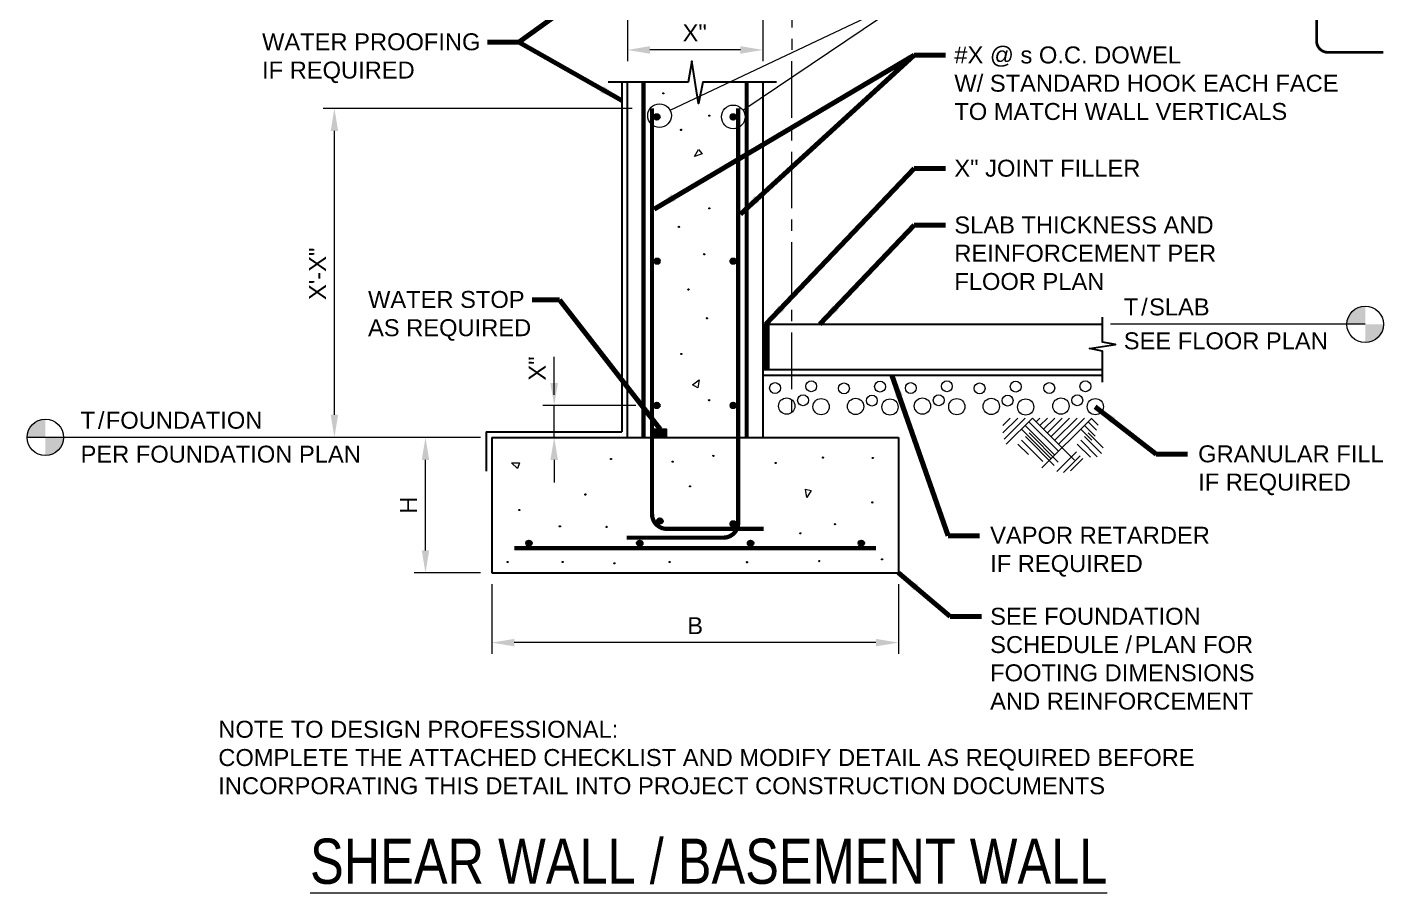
# Model space of a CAD drawing. Header units: inches. Extents: x -1630 to -1510, y 1601 to 1758.
# Drawn here: x -1629.7 to -1509.6, y 1600.7 to 1677.3 of the extents above; entities that cross this region are included whole.
import ezdxf

# ---------------------------------------------------------------- set-up
doc = ezdxf.new("R2010")
doc.units = ezdxf.units.IN
doc.header["$LTSCALE"] = 5
doc.header["$MEASUREMENT"] = 0
doc.linetypes.add('CENTER', pattern=[2, 1.25, -0.25, 0.25, -0.25])
for name, color, linetype, lineweight in [('S-ANNO-DIMS', 1, 'Continuous', 20), ('S-ANNO-TEXT', 7, 'Continuous', 20), ('S-DETL', 3, 'Continuous', 30), ('S-DETL-PATT', 7, 'Continuous', 15), ('S-GRID', 9, 'CENTER', 20)]:
    doc.layers.add(name, color=color, linetype=linetype, lineweight=lineweight)
doc.styles.add('Romans', font='arial.ttf')
doc.dimstyles.get("Standard").update_dxf_attribs({"dimtxt": 0.18, "dimasz": 0.18, "dimexe": 0.18, "dimexo": 0.0625, "dimgap": 0.09, "dimtad": 0, "dimtih": 1, "dimtoh": 1, "dimdec": 4, "dimzin": 0, "dimdsep": 46, "dimtxsty": 'Standard', "dimcen": 0.09, "dimadec": 0, "dimazin": 0, "dimtfac": 1, "dimtdec": 4, "dimtofl": 0, "dimtmove": 0, "dimatfit": 3, "dimfxl": 1, "dimtolj": 1, "dimtzin": 0, "dimarcsym": 0})

# ---------------------------------------------------------------- blocks, each defined once
blk = doc.blocks.new('*D0')
at = {"layer": 'Defpoints', "color": 0, "transparency": 16777216}
for p in [(-1594.47, 1640.97), (-1588.61, 1640.97), (-1588.61, 1628.97)]:
    blk.add_point(p, dxfattribs=at)
at = {"layer": 'S-ANNO-DIMS', "transparency": 16777216}
for p, q in [((-1589.61, 1640.97), (-1595.47, 1640.97)), ((-1594.47, 1630.97), (-1594.47, 1638.97)), ((-1589.61, 1628.97), (-1595.47, 1628.97))]:
    blk.add_line(p, q, dxfattribs=at)
for points in [[(-1594.8, 1638.97), (-1594.14, 1638.97), (-1594.47, 1640.97)], [(-1594.8, 1630.97), (-1594.14, 1630.97), (-1594.47, 1628.97)]]:
    blk.add_solid(points, dxfattribs=at)
at = {"layer": 'S-ANNO-DIMS', "transparency": 16777216, "insert": (-1595.97, 1634.97), "char_height": 1.5, "attachment_point": 5, "rotation": 90, "style": 'Romans'}
blk.add_mtext('\\A1;H', dxfattribs=at)
blk = doc.blocks.new('*D1')
at = {"layer": 'Defpoints', "color": 0, "transparency": 16777216}
for p in [(-1588.61, 1628.97), (-1552.61, 1628.97), (-1588.61, 1622.81)]:
    blk.add_point(p, dxfattribs=at)
at = {"layer": 'S-ANNO-DIMS', "transparency": 16777216}
for p, q in [((-1588.61, 1627.97), (-1588.61, 1621.81)), ((-1552.61, 1627.97), (-1552.61, 1621.81)), ((-1554.61, 1622.81), (-1586.61, 1622.81))]:
    blk.add_line(p, q, dxfattribs=at)
for points in [[(-1586.61, 1623.14), (-1586.61, 1622.48), (-1588.61, 1622.81)], [(-1554.61, 1623.14), (-1554.61, 1622.48), (-1552.61, 1622.81)]]:
    blk.add_solid(points, dxfattribs=at)
at = {"layer": 'S-ANNO-DIMS', "transparency": 16777216, "insert": (-1570.61, 1624.31), "char_height": 1.5, "attachment_point": 5, "style": 'Romans'}
blk.add_mtext('\\A1;B', dxfattribs=at)
blk = doc.blocks.new('*D2')
at = {"layer": 'Defpoints', "color": 0, "transparency": 16777216}
for p in [(-1576.61, 1680.25), (-1564.61, 1680.25), (-1576.61, 1675.25)]:
    blk.add_point(p, dxfattribs=at)
at = {"layer": 'S-ANNO-DIMS', "transparency": 16777216}
for p, q in [((-1576.61, 1679.25), (-1576.61, 1674.25)), ((-1564.61, 1679.25), (-1564.61, 1674.25)), ((-1566.61, 1675.25), (-1574.61, 1675.25))]:
    blk.add_line(p, q, dxfattribs=at)
for points in [[(-1574.61, 1675.58), (-1574.61, 1674.91), (-1576.61, 1675.25)], [(-1566.61, 1675.58), (-1566.61, 1674.91), (-1564.61, 1675.25)]]:
    blk.add_solid(points, dxfattribs=at)
at = {"layer": 'S-ANNO-DIMS', "transparency": 16777216, "insert": (-1570.65, 1676.75), "char_height": 1.5, "attachment_point": 5, "style": 'Romans'}
blk.add_mtext('\\A1;X"', dxfattribs=at)
blk = doc.blocks.new('*D9')
at = {"layer": 'Defpoints', "color": 0, "transparency": 16777216}
for p in [(-1583.08, 1643.79), (-1574.87, 1643.79), (-1577.11, 1640.97)]:
    blk.add_point(p, dxfattribs=at)
at = {"layer": 'S-ANNO-DIMS', "transparency": 16777216}
for p, q in [((-1583.08, 1645.79), (-1583.08, 1647.79)), ((-1575.87, 1643.79), (-1584.08, 1643.79)), ((-1583.08, 1640.97), (-1583.08, 1643.79)), ((-1578.11, 1640.97), (-1584.08, 1640.97)), ((-1583.08, 1638.97), (-1583.08, 1636.97))]:
    blk.add_line(p, q, dxfattribs=at)
for points in [[(-1583.42, 1645.79), (-1582.75, 1645.79), (-1583.08, 1643.79)], [(-1583.42, 1638.97), (-1582.75, 1638.97), (-1583.08, 1640.97)]]:
    blk.add_solid(points, dxfattribs=at)
at = {"layer": 'S-ANNO-DIMS', "transparency": 16777216, "insert": (-1584.58, 1647.06), "char_height": 1.5, "attachment_point": 5, "rotation": 90, "style": 'Romans'}
blk.add_mtext('\\A1;X"', dxfattribs=at)
blk = doc.blocks.new('*D11')
at = {"layer": 'Defpoints', "color": 0, "transparency": 16777216}
for p in [(-1602.53, 1670.08), (-1575.18, 1670.08), (-1588.61, 1640.97)]:
    blk.add_point(p, dxfattribs=at)
at = {"layer": 'S-ANNO-DIMS', "transparency": 16777216}
for p, q in [((-1576.18, 1670.08), (-1603.53, 1670.08)), ((-1602.53, 1642.97), (-1602.53, 1668.08)), ((-1589.61, 1640.97), (-1603.53, 1640.97))]:
    blk.add_line(p, q, dxfattribs=at)
for points in [[(-1602.86, 1668.08), (-1602.2, 1668.08), (-1602.53, 1670.08)], [(-1602.86, 1642.97), (-1602.2, 1642.97), (-1602.53, 1640.97)]]:
    blk.add_solid(points, dxfattribs=at)
at = {"layer": 'S-ANNO-DIMS', "transparency": 16777216, "insert": (-1604.03, 1655.44), "char_height": 1.5, "attachment_point": 5, "rotation": 90, "style": 'Romans'}
blk.add_mtext('\\A1;X\'-X"', dxfattribs=at)

msp = doc.modelspace()

# ---------------------------------------------------------------- hatches: boundary and pattern name
at = {"layer": 'S-ANNO-TEXT'}
h = msp.add_hatch(color=256, dxfattribs=at)
h.dxf.hatch_style = 1
h.paths.add_polyline_path([(-1511.3272154, 1652.5843473, 0.4142135624), (-1512.9407896, 1650.9707732), (-1511.3272154, 1650.9707732)])
h = msp.add_hatch(color=256, dxfattribs=at)
h.dxf.hatch_style = 1
h.paths.add_polyline_path([(-1509.7132522, 1650.9694994), (-1511.3268263, 1650.9694994), (-1511.3268263, 1649.3559253, 0.4142135624)])
h = msp.add_hatch(color=256, dxfattribs=at)
h.dxf.hatch_style = 1
h.paths.add_polyline_path([(-1628.1000671, 1642.5843473, 0.4142135624), (-1629.7136413, 1640.9707732), (-1628.1000671, 1640.9707732)])
h = msp.add_hatch(color=256, dxfattribs=at)
h.dxf.hatch_style = 1
h.paths.add_polyline_path([(-1626.4861039, 1640.9694994), (-1628.099678, 1640.9694994), (-1628.099678, 1639.3559253, 0.4142135624)])
at = {"layer": 'S-DETL'}
h = msp.add_hatch(color=256, dxfattribs=at)
h.dxf.hatch_style = 1
h.paths.add_polyline_path([(-1574.2376546, 1669.3261829, 1), (-1573.7376546, 1669.3261829, 1)])
h = msp.add_hatch(color=256, dxfattribs=at)
h.dxf.hatch_style = 1
h.paths.add_polyline_path([(-1567.4876546, 1669.3261829, 1), (-1566.9876546, 1669.3261829, 1)])
h = msp.add_hatch(color=256, dxfattribs=at)
h.dxf.hatch_style = 1
h.paths.add_polyline_path([(-1574.2327671, 1656.559544, 1), (-1573.7327671, 1656.559544, 1)])
h = msp.add_hatch(color=256, dxfattribs=at)
h.dxf.hatch_style = 1
h.paths.add_polyline_path([(-1567.4925421, 1656.559544, 1), (-1566.9925421, 1656.559544, 1)])
h = msp.add_hatch(color=256, dxfattribs=at)
h.dxf.hatch_style = 1
h.paths.add_polyline_path([(-1574.2376546, 1643.7929051, 1), (-1573.7376546, 1643.7929051, 1)])
h = msp.add_hatch(color=256, dxfattribs=at)
h.dxf.hatch_style = 1
h.paths.add_polyline_path([(-1567.4876546, 1643.7929051, 1), (-1566.9876546, 1643.7929051, 1)])
at = {"layer": 'S-DETL', "linetype": 'Continuous'}
h = msp.add_hatch(color=256, dxfattribs=at)
h.dxf.hatch_style = 1
h.paths.add_polyline_path([(-1573.1798007, 1641.6970148), (-1574.2376546, 1641.6970148), (-1574.2376546, 1640.9707732), (-1573.1798007, 1640.9707732)])
at = {"layer": 'S-DETL'}
h = msp.add_hatch(color=256, dxfattribs=at)
h.dxf.hatch_style = 1
h.paths.add_polyline_path([(-1573.481373, 1633.5670542, 1), (-1573.981373, 1633.5670542, 1)])
h = msp.add_hatch(color=256, dxfattribs=at)
h.dxf.hatch_style = 1
h.paths.add_polyline_path([(-1567.4932172, 1633.3107726, 1), (-1566.9932172, 1633.3107726, 1)])
h = msp.add_hatch(color=256, dxfattribs=at)
h.dxf.hatch_style = 1
h.paths.add_polyline_path([(-1585.0648116, 1631.5957732, 1), (-1585.5648116, 1631.5957732, 1)])
h = msp.add_hatch(color=256, dxfattribs=at)
h.dxf.hatch_style = 1
h.paths.add_polyline_path([(-1575.2633736, 1631.5957732, 1), (-1575.7633736, 1631.5957732, 1)])
h = msp.add_hatch(color=256, dxfattribs=at)
h.dxf.hatch_style = 1
h.paths.add_polyline_path([(-1565.4619356, 1631.5957732, 1), (-1565.9619356, 1631.5957732, 1)])
h = msp.add_hatch(color=256, dxfattribs=at)
h.dxf.hatch_style = 1
h.paths.add_polyline_path([(-1555.6604977, 1631.5957732, 1), (-1556.1604977, 1631.5957732, 1)])

# ---------------------------------------------------------------- linework, layer by layer
at = {"layer": 'S-ANNO-DIMS'}
msp.add_line((-1583.0829227, 1644.7285075), (-1583.0829227, 1648.0879741), dxfattribs=at)
at = {"layer": 'S-ANNO-TEXT'}
for p, q in [((-1511.3272154, 1650.9707732), (-1533.8761645, 1650.9707732)), ((-1590.3603081, 1640.9707732), (-1629.7136413, 1640.9707732))]:
    msp.add_line(p, q, dxfattribs=at)
for points in [[(-1572.8277076, 1669.905103), (-1551.2282151, 1680.1606366), (-1548.4545123, 1680.1599574)], [(-1566.384254, 1669.9316894), (-1551.2282151, 1680.1606366), (-1548.4545123, 1680.1599574)]]:
    msp.add_lwpolyline(points, dxfattribs=at)
for centre, radius in [((-1573.7639666, 1669.4378237), 1.0463894), ((-1567.2376546, 1669.3261829), 1.0463894), ((-1511.3272154, 1650.9707732), 1.6135741), ((-1628.1000671, 1640.9707732), 1.6135741)]:
    msp.add_circle(centre, radius, dxfattribs=at)
at = {"layer": 'S-DETL', "linetype": 'Continuous'}
for p, q in [((-1577.1126546, 1672.3836531), (-1577.1126546, 1641.4707732)), ((-1576.6126546, 1672.3836531), (-1576.6126546, 1640.9707732)), ((-1576.6126546, 1672.3836531), (-1576.6126546, 1640.9707732)), ((-1564.6126546, 1672.3836531), (-1564.6126546, 1640.9707732)), ((-1564.6126546, 1650.9707732), (-1534.5743587, 1650.9707732)), ((-1564.4876546, 1650.9707732), (-1564.4876546, 1646.9707732)), ((-1564.3626546, 1650.9707732), (-1564.3626546, 1646.9707732)), ((-1564.2376546, 1650.9707732), (-1564.2376546, 1646.9707732)), ((-1564.2376546, 1650.9707732), (-1564.2376546, 1646.9707732)), ((-1564.1126546, 1650.9707732), (-1564.1126546, 1646.9707732)), ((-1564.6126546, 1646.9707732), (-1534.5743587, 1646.9707732)), ((-1564.6126546, 1646.4707732), (-1534.5743587, 1646.4707732)), ((-1589.1126546, 1641.4707732), (-1577.1126546, 1641.4707732)), ((-1589.1126546, 1641.4707732), (-1589.1126546, 1637.9707732)), ((-1588.6126546, 1640.9707732), (-1576.6126546, 1640.9707732)), ((-1588.6126546, 1640.9707732), (-1588.6126546, 1628.9707732)), ((-1576.6126546, 1640.9707732), (-1564.6126546, 1640.9707732)), ((-1564.6126546, 1640.9707732), (-1552.6126546, 1640.9707732)), ((-1552.6126546, 1640.9707732), (-1552.6126546, 1628.9707732)), ((-1588.6126546, 1628.9707732), (-1552.6126546, 1628.9707732))]:
    msp.add_line(p, q, dxfattribs=at)
at = {"layer": 'S-DETL', "lineweight": 25, "const_width": 0.25}
msp.add_lwpolyline([(-1515.6258392, 1684.9705356), (-1515.6258392, 1676.0363698, 0.4142135624), (-1514.6258392, 1675.0363698), (-1509.7136413, 1675.0363698)], format="xyb", dxfattribs=at)
at = {"layer": 'S-DETL', "linetype": 'Continuous'}
for points in [[(-1563.4145583, 1672.3836531), (-1569.9284789, 1672.3836531), (-1570.3148027, 1670.5071863), (-1570.9105065, 1674.2601199), (-1571.223251, 1672.3836531), (-1578.310751, 1672.3836531)], [(-1534.5743587, 1645.845755), (-1534.5743587, 1648.5846042), (-1535.7345396, 1648.8234603), (-1533.4141778, 1649.1917717), (-1534.5743587, 1649.3851352), (-1534.5743587, 1651.5957914)]]:
    msp.add_lwpolyline(points, dxfattribs=at)
at = {"layer": 'S-DETL', "const_width": 0.375}
for points in [[(-1575.1751546, 1640.9707732), (-1575.1751546, 1672.3836531)], [(-1566.0501546, 1672.3836531), (-1566.0501546, 1640.9707732)], [(-1586.6126546, 1631.1582732), (-1554.6126546, 1631.1582732)]]:
    msp.add_lwpolyline(points, dxfattribs=at)
for points in [[(-1566.8001546, 1670.0761829), (-1566.8001546, 1633.4092798, -0.4142135624), (-1568.1126546, 1632.0967798), (-1576.6751546, 1632.0967798)], [(-1574.4251546, 1670.0761829), (-1574.4251546, 1634.1857726, 0.4142135624), (-1573.1126546, 1632.8732726), (-1564.5501546, 1632.8732726)]]:
    msp.add_lwpolyline(points, format="xyb", dxfattribs=at)
at = {"layer": 'S-DETL', "linetype": 'Continuous'}
msp.add_lwpolyline([(-1574.2376546, 1641.6970148), (-1573.1798007, 1641.6970148), (-1573.1798007, 1640.9707732), (-1574.2376546, 1640.9707732)], close=True, dxfattribs=at)
at = {"layer": 'S-DETL'}
for centre in [(-1573.9876546, 1669.3261829), (-1567.2376546, 1669.3261829), (-1573.9827671, 1656.559544), (-1567.2425421, 1656.559544), (-1573.9876546, 1643.7929051), (-1567.2376546, 1643.7929051), (-1573.731373, 1633.5670542), (-1567.2432172, 1633.3107726), (-1585.3148116, 1631.5957732), (-1575.5133736, 1631.5957732), (-1565.7119356, 1631.5957732), (-1555.9104977, 1631.5957732)]:
    msp.add_circle(centre, 0.25, dxfattribs=at)
at = {"layer": 'S-DETL-PATT'}
for p, q in [((-1543.3805307, 1641.3630823), (-1542.0695505, 1642.6740626)), ((-1543.3805307, 1642.0185725), (-1542.7250406, 1642.6740626)), ((-1543.2699168, 1640.8182062), (-1541.4140604, 1642.6740626)), ((-1543.0785546, 1640.3540782), (-1540.7585702, 1642.6740626)), ((-1541.0863153, 1642.3463175), (-1538.476719, 1639.7367212)), ((-1540.7585702, 1642.6740626), (-1537.0408515, 1638.9563438)), ((-1540.4308252, 1642.3463175), (-1540.1030801, 1642.6740626)), ((-1540.1030801, 1642.0185725), (-1539.44759, 1642.6740626)), ((-1539.9281052, 1638.2606066), (-1535.5146492, 1642.6740626)), ((-1539.775335, 1641.6908274), (-1538.7920998, 1642.6740626)), ((-1539.44759, 1641.3630823), (-1538.1366097, 1642.6740626)), ((-1539.1198449, 1641.0353373), (-1537.4811196, 1642.6740626)), ((-1538.7920998, 1640.7075922), (-1536.8256295, 1642.6740626)), ((-1538.4643548, 1640.3798472), (-1536.1701393, 1642.6740626)), ((-1535.8423943, 1642.3463175), (-1535.1046483, 1641.6085634)), ((-1535.5467682, 1642.6419436), (-1534.9624561, 1642.0576233)), ((-1541.7418054, 1641.6908274), (-1539.1833537, 1639.1323675)), ((-1541.4140604, 1642.0185725), (-1538.7874131, 1639.3919252)), ((-1541.3972956, 1641.0353373), (-1538.8388438, 1638.4768774)), ((-1541.0695505, 1641.3630823), (-1538.4940478, 1638.7875797)), ((-1536.4978844, 1641.6908274), (-1535.5146492, 1640.7075922)), ((-1536.1701393, 1642.0185725), (-1535.2278149, 1641.0762399)), ((-1536.1533745, 1641.0353373), (-1534.6655103, 1639.547473)), ((-1535.8256295, 1641.3630823), (-1534.5146492, 1640.0521021)), ((-1542.0527857, 1640.3798472), (-1541.1138944, 1639.4409559)), ((-1541.7250406, 1640.7075922), (-1539.8485117, 1638.8310551)), ((-1536.8088647, 1640.3798472), (-1535.644919, 1639.2158933)), ((-1536.4811196, 1640.7075922), (-1535.0273572, 1639.2538216)), ((-1538.6165589, 1637.9490521), (-1536.8776583, 1639.6879527)), ((-1538.0198745, 1637.8638138), (-1536.536697, 1639.3469914)), ((-1537.4061473, 1638.0001968), (-1536.2980248, 1639.1083192))]:
    msp.add_line(p, q, dxfattribs=at)
at = {"layer": 'S-DETL-PATT', "flags": 128}
for points in [[(-1573.4210407, 1671.3571978, -1), (-1573.4390445, 1671.4593027, -1)], [(-1569.3475345, 1669.3792337, -1), (-1569.3655384, 1669.4813386, -1)], [(-1571.8469149, 1668.1302554, -1), (-1571.8649187, 1668.2323602, -1)], [(-1569.3475345, 1661.1749667, -1), (-1569.3655384, 1661.2770715, -1)], [(-1572.0391786, 1659.5416909, -1), (-1572.0571824, 1659.6437958, -1)], [(-1569.7979997, 1657.1231639, -1), (-1569.8160036, 1657.2252687, -1)], [(-1571.1896752, 1654.0056769, -1), (-1571.2076791, 1654.1077818, -1)], [(-1569.5580548, 1651.4637276, -1), (-1569.5760586, 1651.5658325, -1)], [(-1571.8135268, 1648.2982826, -1), (-1571.8315307, 1648.4003874, -1)], [(-1569.3660988, 1644.2136601, -1), (-1569.3841026, 1644.315765, -1)], [(-1578.044137, 1639.0036951, -1), (-1578.0621409, 1639.1058, -1)], [(-1572.5992029, 1638.7676599, -1), (-1572.6172067, 1638.8697647, -1)], [(-1568.9899557, 1639.2815581, -1), (-1569.0079595, 1639.383663, -1)], [(-1563.471248, 1638.6580596, -1), (-1563.4892518, 1638.7601645, -1)], [(-1559.2962215, 1639.137673, -1), (-1559.3142253, 1639.2397779, -1)], [(-1554.8812553, 1639.0897122, -1), (-1554.8992591, 1639.1918171, -1)], [(-1571.0534718, 1636.584415, -1), (-1571.0714756, 1636.6865198, -1)], [(-1580.3139006, 1635.8663992, -1), (-1580.3319044, 1635.968504, -1)], [(-1554.9302168, 1635.1592535, -1), (-1554.9482207, 1635.2613583, -1)], [(-1586.1699305, 1634.485427, -1), (-1586.1879343, 1634.5875319, -1)], [(-1582.5707719, 1633.0465869, -1), (-1582.5887757, 1633.1486918, -1)], [(-1578.4437397, 1632.9986261, -1), (-1578.4617435, 1633.100731, -1)], [(-1561.2832689, 1632.4292297, -1), (-1561.3012728, 1632.5313346, -1)], [(-1558.2404689, 1633.2384328, -1), (-1558.2584727, 1633.3405377, -1)], [(-1554.0654477, 1630.1209486, -1), (-1554.0834515, 1630.2230534, -1)], [(-1587.1936413, 1629.8936024, -1), (-1587.2116451, 1629.9957073, -1)], [(-1582.3221556, 1629.8936024, -1), (-1582.3401595, 1629.9957073, -1)], [(-1577.7372289, 1629.7663143, -1), (-1577.7552327, 1629.8684191, -1)], [(-1572.8657432, 1629.8936024, -1), (-1572.883747, 1629.9957073, -1)], [(-1566.0146487, 1629.8773704, -1), (-1566.0326526, 1629.9794753, -1)], [(-1559.6275811, 1629.9687343, -1), (-1559.6455849, 1630.0708392, -1)]]:
    msp.add_lwpolyline(points, format="xyb", close=True, dxfattribs=at)
for points in [[(-1569.9842584, 1666.0412623), (-1570.6831775, 1665.820162), (-1570.3211416, 1666.4506506)], [(-1570.8423749, 1645.6236437), (-1570.2612265, 1646.0704544), (-1570.3857891, 1645.3541654)], [(-1586.3306324, 1638.2293087), (-1586.8715705, 1638.7240402), (-1586.1445334, 1638.7257523)], [(-1560.3331462, 1636.2778704), (-1560.7264287, 1635.6592412), (-1560.8543635, 1636.3749356)]]:
    msp.add_lwpolyline(points, close=True, dxfattribs=at)
at = {"layer": 'S-DETL-PATT'}
for centre, radius in [((-1563.5391694, 1645.3360717), 0.4799992), ((-1560.3416749, 1645.4908214), 0.4799992), ((-1557.4478282, 1645.306526), 0.4799992), ((-1554.2503336, 1645.4612757), 0.4799992), ((-1551.5339057, 1645.3360717), 0.4799992), ((-1548.3364111, 1645.4908214), 0.4799992), ((-1545.4425644, 1645.306526), 0.4799992), ((-1542.2450698, 1645.4612757), 0.4799992), ((-1539.2783539, 1645.3360717), 0.4799992), ((-1536.0808593, 1645.4908214), 0.4799992), ((-1561.0639236, 1644.2530735), 0.4799992), ((-1554.9725824, 1644.2235278), 0.4799992), ((-1549.0586599, 1644.2530735), 0.4799992), ((-1542.9673186, 1644.2235278), 0.4799992), ((-1536.8031081, 1644.2530735), 0.4799992), ((-1562.5079212, 1643.7373244), 0.7199988), ((-1559.4649264, 1643.6858245), 0.7199988), ((-1556.4165799, 1643.7077787), 0.7199988), ((-1553.3735851, 1643.6562788), 0.7199988), ((-1550.5026574, 1643.7373244), 0.7199988), ((-1547.4596626, 1643.6858245), 0.7199988), ((-1544.4113162, 1643.7077787), 0.7199988), ((-1541.3683213, 1643.6562788), 0.7199988), ((-1538.2471057, 1643.7373244), 0.7199988), ((-1535.2041108, 1643.6858245), 0.7199988)]:
    msp.add_circle(centre, radius, dxfattribs=at)
at = {"layer": 'S-GRID', "linetype": 'CENTER', "ltscale": 0.8}
msp.add_line((-1562.0542241, 1754.2442657), (-1562.078629, 1642.3459121), dxfattribs=at)

# ---------------------------------------------------------------- texts
at = {"layer": 'S-ANNO-TEXT', "char_height": 1.499999989, "attachment_point": 1, "style": 'Romans'}
for s, insert in [('\\A1;WATER PROOFING\\PIF REQUIRED', (-1608.9293963, 1676.7188061)), ('\\A1;#X @ s O.C. DOWEL \\PW/ STANDARD{\\A0; HOOK EACH FACE \\PTO MATCH WALL VERTICALS}', (-1547.6784209, 1675.5547796)), ('\\A1;X" JOINT FILLER', (-1547.6784209, 1665.5357206)), ('\\A1;SLAB THICKNESS AND \\PREINFORCEMENT PER \\PFLOOR PLAN', (-1547.6784209, 1660.5127611)), ('\\A1;WATER STOP\\PAS REQUIRED', (-1599.5540628, 1653.9221297)), ('\\A1;GRANULAR FILL \\PIF REQUIRED', (-1526.1074503, 1640.2634035)), ('\\A1;VAPOR RETARDER \\PIF REQUIRED', (-1544.5099878, 1633.0594193)), ('\\A1;\\pxql;SEE FOUNDATION \\PSCHEDUL{\\T1.4;E/}PLAN FOR \\PFOOTING DIMENSIONS \\PAND REINFORCEMENT', (-1544.5099878, 1625.8895695))]:
    msp.add_mtext(s, dxfattribs=dict(at, insert=insert))
at = {"layer": 'S-ANNO-TEXT', "char_height": 1.499999989, "attachment_point": 1, "line_spacing_factor": 1.2, "style": 'Romans'}
for s, insert in [('\\A1;{\\T1.2;T/}SLAB \\PSEE FLOOR PLAN', (-1532.6854699, 1653.2622125)), ('\\A1;{\\T1.2;T/}FOUNDATION \\PPER FOUNDATION PLAN', (-1624.986493, 1643.2366327))]:
    msp.add_mtext(s, dxfattribs=dict(at, insert=insert))
at = {"layer": 'S-ANNO-TEXT', "attachment_point": 1, "style": 'Romans'}
for s, insert, char_height, width in [('NOTE TO DESIGN PROFESSIONAL: \\PCOMPLETE THE ATTACHED CHECKLIST AND MODIFY DETAIL AS REQUIRED BEFORE \\PINCORPORATING THIS DETAIL INTO PROJECT CONSTRUCTION DOCUMENTS', (-1612.8018061, 1615.8947934), 1.499999989, 159.842980143), ('\\W0.8000;\\LSHEAR WALL / BASEMENT WALL\\l', (-1604.6849919, 1605.4711918), 4, 70.903366985)]:
    msp.add_mtext(s, dxfattribs=dict(at, insert=insert, char_height=char_height, width=width))

# ---------------------------------------------------------------- dimensions: what is measured, and where the dimension line sits
at = {"layer": 'S-ANNO-DIMS'}
for base, p1, p2, angle, text, override, picture, middle in [((-1576.6126546, 1675.2476884), (-1564.6126546, 1680.2524117), (-1576.6126546, 1680.2524117), 180, 'X"', {"dimscale": 16, "dimtxt": 0.09375, "dimasz": 0.125, "dimexe": 0.0625, "dimgap": 0.0625, "dimtih": 0, "dimtoh": 0, "dimdec": 5, "dimlfac": 1, "dimrnd": 0.03125, "dimzin": 7, "dimlunit": 4, "dimtxsty": 'Romans', "dimcen": 0.125, "dimclrd": 256, "dimclre": 256, "dimclrt": 256, "dimadec": 4, "dimtdec": 5, "dimtofl": 1, "dimtvp": 1, "dimfrac": 2, "dimtzin": 3, "dimlwd": 65535, "dimlwe": 65535}, '*D2', (-1570.6492486, 1675.2476884)), ((-1602.5285332, 1670.0761829), (-1588.6126546, 1640.9707732), (-1575.1751546, 1670.0761829), 90, 'X\'-X"', {"dimscale": 16, "dimtxt": 0.09375, "dimasz": 0.125, "dimexe": 0.0625, "dimgap": 0.0625, "dimtih": 0, "dimtoh": 0, "dimdec": 5, "dimlfac": 1, "dimrnd": 0.03125, "dimzin": 7, "dimlunit": 4, "dimtxsty": 'Romans', "dimcen": 0.125, "dimclrd": 256, "dimclre": 256, "dimclrt": 256, "dimadec": 4, "dimtdec": 5, "dimtofl": 1, "dimtvp": 1, "dimfrac": 2, "dimtzin": 3, "dimlwd": 65535, "dimlwe": 65535}, '*D11', (-1602.5285332, 1655.4409476)), ((-1583.0829227, 1643.7929051), (-1577.1126546, 1640.9707732), (-1574.865672, 1643.7929051), 90, 'X"', {"dimscale": 16, "dimtxt": 0.09375, "dimasz": 0.125, "dimexe": 0.0625, "dimgap": 0.0625, "dimtih": 0, "dimtoh": 0, "dimdec": 5, "dimlfac": 1, "dimrnd": 0.03125, "dimzin": 7, "dimlunit": 4, "dimtxsty": 'Romans', "dimcen": 0.125, "dimclrd": 256, "dimclre": 256, "dimclrt": 256, "dimadec": 4, "dimtdec": 5, "dimtofl": 1, "dimtmove": 1, "dimtvp": 1, "dimfrac": 2, "dimtzin": 3, "dimlwd": 65535, "dimlwe": 65535}, '*D9', (-1583.0829227, 1647.0563447)), ((-1594.4699497, 1640.9707732), (-1588.6126546, 1628.9707732), (-1588.6126546, 1640.9707732), 90, 'H', {"dimscale": 16, "dimtxt": 0.09375, "dimasz": 0.125, "dimexe": 0.0625, "dimgap": 0.0625, "dimtih": 0, "dimtoh": 0, "dimdec": 5, "dimlfac": 1, "dimrnd": 0.03125, "dimzin": 7, "dimlunit": 4, "dimtxsty": 'Romans', "dimcen": 0.125, "dimclrd": 256, "dimclre": 256, "dimclrt": 256, "dimadec": 4, "dimtdec": 5, "dimtofl": 1, "dimtvp": 1, "dimfrac": 2, "dimtzin": 3, "dimlwd": 65535, "dimlwe": 65535}, '*D0', (-1594.4699497, 1634.9707732)), ((-1588.6126546, 1622.8107837), (-1552.6126546, 1628.9707732), (-1588.6126546, 1628.9707732), 180, 'B', {"dimscale": 16, "dimtxt": 0.09375, "dimasz": 0.125, "dimexe": 0.0625, "dimgap": 0.0625, "dimtih": 0, "dimtoh": 0, "dimdec": 5, "dimlfac": 1, "dimrnd": 0.03125, "dimzin": 7, "dimlunit": 4, "dimtxsty": 'Romans', "dimcen": 0.125, "dimclrd": 256, "dimclre": 256, "dimclrt": 256, "dimadec": 4, "dimtdec": 5, "dimtofl": 1, "dimtvp": 1, "dimfrac": 2, "dimtzin": 3, "dimlwd": 65535, "dimlwe": 65535}, '*D1', (-1570.6126546, 1622.8107837))]:
    dim = msp.add_linear_dim(base=base, p1=p1, p2=p2, angle=angle, text=text, dimstyle='Standard', override=override, dxfattribs=at)
    dim.commit()
    dim.dimension.update_dxf_attribs({"geometry": picture, "text_midpoint": middle, "dimtype": 128})

# ---------------------------------------------------------------- leaders
at = {"layer": 'S-ANNO-TEXT'}
for points in [[(-1577.1126546, 1682.5056222), (-1586.210605, 1675.9422031), (-1588.9843078, 1675.9422031)], [(-1577.1126546, 1670.7878836), (-1586.210605, 1675.9422031), (-1588.9843078, 1675.9422031)], [(-1574.2376546, 1661.1737488), (-1551.2282151, 1674.7786882), (-1548.4545123, 1674.7786882)], [(-1566.6126546, 1660.7302915), (-1551.2282151, 1674.7786882), (-1548.4545123, 1674.7786882)], [(-1564.3626546, 1650.9707732), (-1551.2282151, 1664.7596292), (-1548.4545123, 1664.7596292)], [(-1559.5780839, 1650.9707732), (-1551.2282151, 1659.7366697), (-1548.4545123, 1659.7366697)], [(-1573.7087277, 1641.6970148), (-1582.6215563, 1653.1460383), (-1585.0405908, 1653.1460383)], [(-1553.1986927, 1646.4707732), (-1548.211633, 1632.2706963), (-1545.4379303, 1632.2706963)], [(-1535.2041108, 1643.6858245), (-1529.8090955, 1639.4746805), (-1527.0353928, 1639.4746805)], [(-1552.6126546, 1628.9707732), (-1548.059782, 1625.1134781), (-1545.2860792, 1625.1134781)]]:
    msp.add_leader(points, dimstyle='Standard', override={"dimscale": 16, "dimtxt": 0.09375, "dimasz": 0.125, "dimexe": 0.0625, "dimgap": 0.0625, "dimtad": 0, "dimtih": 0, "dimtoh": 0, "dimdec": 5, "dimlfac": 16, "dimrnd": 0.03125, "dimzin": 7, "dimlunit": 4, "dimtxsty": 'Romans', "dimcen": 0.125, "dimclrd": 256, "dimclre": 256, "dimclrt": 256, "dimadec": 4, "dimtdec": 5, "dimtofl": 1, "dimtvp": 1, "dimfrac": 2, "dimtzin": 3, "dimlwd": 65535, "dimlwe": 65535}, dxfattribs=at)

doc.saveas('drawing.dxf')
